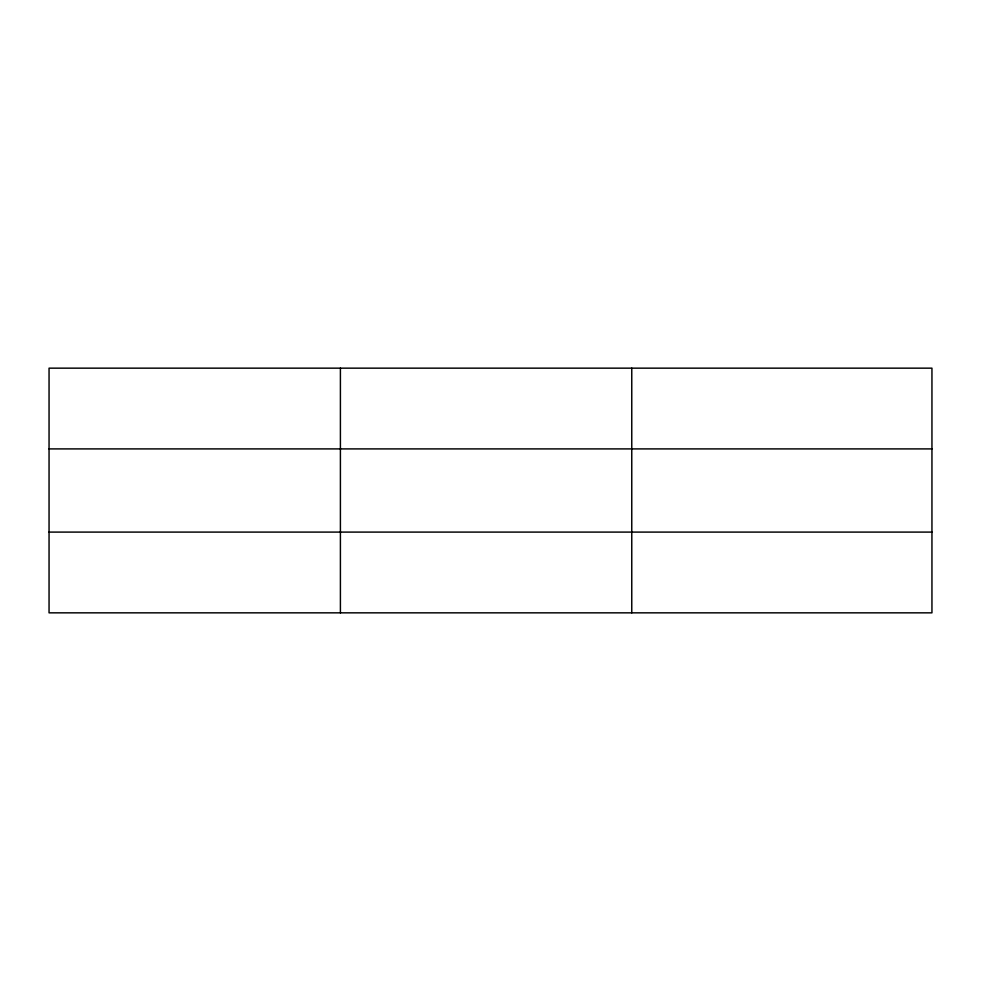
<?xml version="1.0" encoding="UTF-8"?>
<svg xmlns="http://www.w3.org/2000/svg" width="981" height="981" viewBox="0 0 981 981"><rect width="100%" height="100%" fill="white"/><g stroke="black" fill="none" stroke-linecap="round" stroke-linejoin="round"><path stroke-width="1.47" d="M340.407 612.843L340.407 368.157M631.764 612.843L631.764 368.157M931.95 448.906L931.95 368.157L49.05 368.157L49.05 612.843L931.95 612.843L931.95 448.906L49.05 448.906M49.05 532.094L931.95 532.094"/></g></svg>
